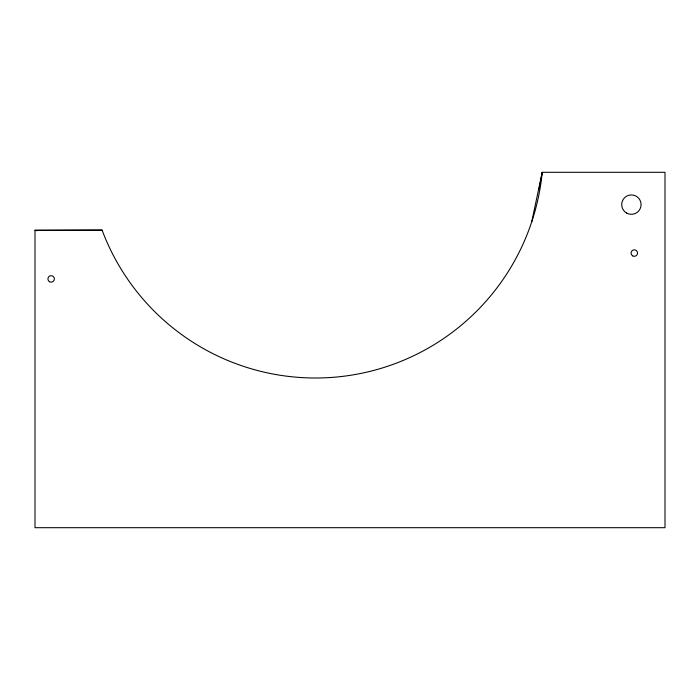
<?xml version="1.0" encoding="UTF-8"?>
<svg xmlns="http://www.w3.org/2000/svg" width="700" height="700" viewBox="0 0 700 700"><rect width="100%" height="100%" fill="white"/><g stroke="black" fill="none" stroke-linecap="round" stroke-linejoin="round"><path stroke-width="1.05" d="M538.983 189.455L542.229 172.305L665 172.305L665 527.695L35 527.695L35 230.142L102.2 230.142L35 230.457L37.17 230.685M531.668 222.058L542.229 172.305A227.868 227.868 0 0 1 102.2 230.457M49.542 281.724A3.229 3.229 0 0 0 54.381 278.924A3.229 3.229 0 0 0 49.542 276.124A3.229 3.229 0 0 0 49.542 281.724M626.553 213.01A9.695 9.695 0 0 0 641.086 204.619A9.695 9.695 0 0 0 626.553 196.219A9.695 9.695 0 0 0 626.553 213.01M632.695 255.876A3.229 3.229 0 0 0 637.543 253.076A3.229 3.229 0 0 0 632.695 250.276A3.229 3.229 0 0 0 632.695 255.876"/></g></svg>
